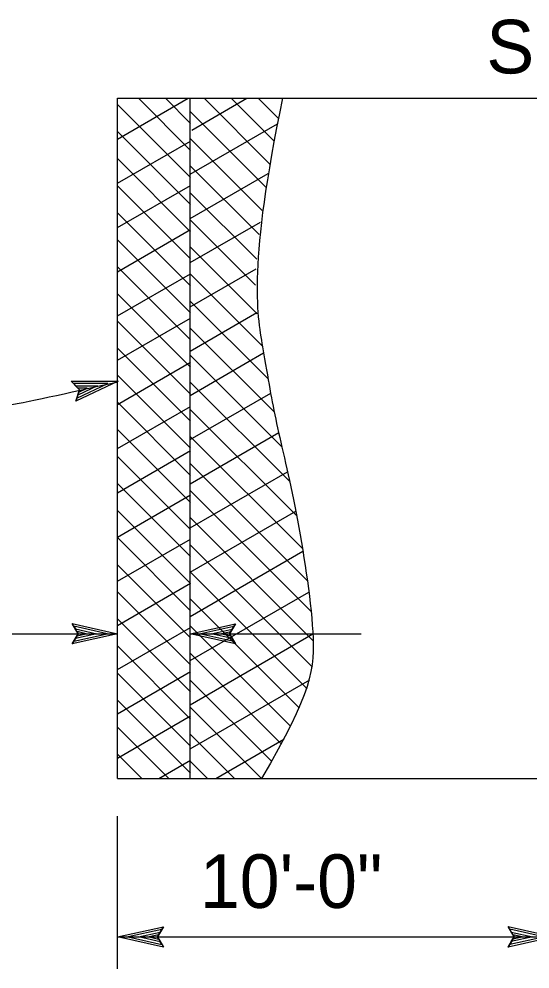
# Model space of a CAD drawing. Extents: x -893 to 867, y -474 to 712.
# Drawn here: x -655.3 to -588.6, y 261.9 to 385.9 of the extents above; entities that cross this region are included whole.
import ezdxf

# ---------------------------------------------------------------- set-up
doc = ezdxf.new("R2010")
doc.units = 0
for name, color, linetype in [('11 Undefined', 7, 'Continuous'), ('56 Stage 3 Anno', 7, 'Continuous'), ('57 Undefined', 7, 'Continuous'), ('60 Nongeo Data', 7, 'Continuous')]:
    doc.layers.add(name, color=color, linetype=linetype)

# ---------------------------------------------------------------- blocks, each defined once
blk = doc.blocks.new('AHT')
at = {"layer": '60 Nongeo Data'}
blk.add_lwpolyline([(-5.9055, 1.3189), (0, 0), (-5.9059, -1.3094), (-5.6957, -0.9602), (-1.3693, -0.0035), (-5.6968, 0.9693), (-5.4886, 0.6205), (-2.7193, 0.002), (-5.4858, -0.6114), (-5.2756, -0.2622), (-4.0791, 0.0031), (-5.2799, 0.2713), (-5.1181, 0), (-5.9059, -1.3094), (-5.1181, 0)], close=True, dxfattribs=at)

msp = doc.modelspace()

# ---------------------------------------------------------------- linework, layer by layer
at = {"layer": '11 Undefined'}
for p, q in [((-642.42, 370.24), (-633.19, 375.57)), ((-642.42, 374.77), (-632.88, 365.23)), ((-639.69, 375.57), (-632.88, 368.76)), ((-636.15, 375.57), (-632.88, 372.3)), ((-632.73, 371.43), (-625.55, 375.57)), ((-631.11, 375.57), (-622.53, 366.99)), ((-627.58, 375.57), (-621.98, 369.97)), ((-624.04, 375.57), (-621.4, 372.93)), ((-632.92, 373.84), (-623.05, 363.97)), ((-632.92, 365.65), (-621.54, 372.22)), ((-642.42, 371.23), (-632.88, 361.69)), ((-642.42, 364.47), (-632.88, 369.98)), ((-632.92, 370.31), (-623.52, 360.91)), ((-642.42, 367.7), (-632.88, 358.15)), ((-632.92, 366.77), (-623.93, 357.78)), ((-632.92, 359.88), (-622.75, 365.75)), ((-642.42, 358.69), (-632.88, 364.2)), ((-642.42, 364.16), (-632.88, 354.62)), ((-632.92, 363.24), (-624.24, 354.56)), ((-642.42, 360.63), (-632.88, 351.08)), ((-632.92, 359.7), (-624.39, 351.16)), ((-632.92, 354.11), (-623.73, 359.41)), ((-642.42, 352.92), (-632.88, 358.43)), ((-642.42, 357.09), (-632.88, 347.55)), ((-632.92, 356.16), (-624.19, 347.43)), ((-642.42, 353.56), (-632.88, 344.01)), ((-642.42, 347.15), (-632.88, 352.66)), ((-632.92, 348.33), (-624.32, 353.3)), ((-632.92, 352.63), (-623.5, 343.2)), ((-642.42, 350.02), (-632.88, 340.48)), ((-632.92, 349.09), (-622.75, 338.92)), ((-632.92, 342.56), (-624.21, 347.59)), ((-642.42, 341.37), (-632.88, 346.88)), ((-642.42, 346.48), (-632.88, 336.94)), ((-632.92, 345.56), (-621.94, 334.58)), ((-642.42, 342.95), (-632.88, 333.41)), ((-632.92, 336.78), (-623.34, 342.32)), ((-632.92, 342.02), (-620.96, 330.06)), ((-642.42, 335.6), (-632.88, 341.11)), ((-642.42, 339.41), (-632.88, 329.87)), ((-632.92, 338.49), (-619.94, 325.51)), ((-632.92, 331.01), (-622.42, 337.07)), ((-642.42, 335.88), (-632.88, 326.33)), ((-642.42, 329.83), (-632.88, 335.34)), ((-632.92, 334.95), (-619.05, 321.07)), ((-642.42, 332.34), (-632.88, 322.8)), ((-632.92, 325.24), (-621.37, 331.91)), ((-632.92, 331.42), (-618.28, 316.77)), ((-642.42, 324.05), (-632.88, 329.56)), ((-642.42, 328.81), (-632.88, 319.26)), ((-632.92, 327.88), (-617.64, 312.6)), ((-632.92, 319.46), (-620.22, 326.8)), ((-642.42, 325.27), (-632.88, 315.73)), ((-632.92, 324.34), (-617.15, 308.57)), ((-642.42, 318.28), (-632.88, 323.79)), ((-642.42, 321.74), (-632.88, 312.19)), ((-632.92, 313.69), (-619.15, 321.64)), ((-632.92, 320.81), (-616.85, 304.74)), ((-642.42, 318.2), (-632.88, 308.66)), ((-642.42, 312.51), (-632.88, 318.02)), ((-632.92, 317.27), (-616.94, 301.29)), ((-632.92, 307.92), (-618.22, 316.41)), ((-642.42, 314.66), (-632.88, 305.12)), ((-632.92, 313.74), (-617.65, 298.46)), ((-642.42, 306.73), (-632.88, 312.24)), ((-642.42, 311.13), (-632.88, 301.59)), ((-632.92, 302.14), (-617.44, 311.08)), ((-632.92, 310.2), (-618.66, 295.94)), ((-642.42, 307.59), (-632.88, 298.05)), ((-642.42, 300.96), (-632.88, 306.47)), ((-632.92, 306.67), (-619.81, 293.56)), ((-632.92, 296.37), (-616.9, 305.62)), ((-642.42, 304.06), (-632.88, 294.51)), ((-632.92, 303.13), (-621.05, 291.26)), ((-642.42, 295.19), (-632.88, 300.7)), ((-642.42, 300.52), (-632.88, 290.98)), ((-632.92, 290.6), (-617.29, 299.62)), ((-632.92, 299.6), (-622.32, 289)), ((-642.42, 296.99), (-632.88, 287.44)), ((-632.92, 296.06), (-623.62, 286.76)), ((-642.42, 289.41), (-632.88, 294.92)), ((-642.42, 293.45), (-635.73, 286.76)), ((-632.92, 292.52), (-627.16, 286.76)), ((-629.57, 286.76), (-620.7, 291.88)), ((-642.42, 289.92), (-639.26, 286.76)), ((-637.02, 286.76), (-632.88, 289.15)), ((-632.92, 288.99), (-630.69, 286.76))]:
    msp.add_line(p, q, dxfattribs=at)
msp.add_open_spline([(-620.86, 375.57), (-625.38, 353.97), (-623.12, 341.15), (-621.91, 333.75), (-619.09, 322.51), (-616.28, 304.56), (-616.98, 297.89), (-623.64, 286.76)], degree=3, dxfattribs=at)
at = {"layer": '56 Stage 3 Anno'}
msp.add_line((-632.92, 286.76), (-632.92, 375.57), dxfattribs=at)
at = {"layer": '60 Nongeo Data'}
for p, q in [((-642.42, 286.76), (-642.42, 375.57)), ((-642.42, 375.57), (-632.88, 375.57)), ((-642.42, 375.57), (-431.67, 375.57)), ((-648.48, 338.62), (-648.48, 338.62)), ((-642.33, 338.65), (-642.33, 338.65)), ((-647.88, 336.02), (-647.88, 336.02)), ((-676.66, 305.65), (-642.42, 305.65)), ((-632.92, 305.65), (-610.6, 305.65)), ((-642.42, 286.76), (-632.88, 286.76)), ((-642.42, 286.76), (-431.62, 286.75)), ((-642.42, 261.87), (-642.42, 281.82)), ((-636.42, 267.39), (-636.42, 267.39)), ((-591.42, 267.4), (-591.42, 267.4)), ((-642.42, 266.06), (-585.42, 266.06)), ((-642.42, 266.06), (-642.42, 266.06)), ((-636.42, 264.72), (-636.42, 264.72)), ((-591.42, 264.73), (-591.42, 264.73))]:
    msp.add_line(p, q, dxfattribs=at)
for points in [[(-648.48, 338.62), (-642.33, 338.65), (-647.88, 336.02), (-647.75, 336.41), (-643.68, 338.34), (-648.19, 338.32), (-647.9, 338.02), (-645.02, 338.04), (-647.62, 336.8), (-647.49, 337.2), (-646.37, 337.73), (-647.62, 337.72), (-647.4, 337.49), (-647.88, 336.02), (-647.4, 337.49)], [(-636.42, 264.72), (-642.42, 266.06), (-636.42, 267.39), (-636.63, 267.03), (-641.03, 266.06), (-636.63, 265.07), (-636.85, 265.43), (-639.66, 266.06), (-636.85, 266.68), (-637.06, 266.32), (-638.28, 266.06), (-637.06, 265.78), (-637.22, 266.06), (-636.42, 267.39), (-637.22, 266.06)], [(-591.42, 267.4), (-585.42, 266.06), (-591.42, 264.73), (-591.21, 265.09), (-586.81, 266.06), (-591.21, 267.05), (-591, 266.69), (-588.18, 266.06), (-591, 265.44), (-590.78, 265.8), (-589.57, 266.07), (-590.79, 266.34), (-590.62, 266.06), (-591.42, 264.73), (-590.62, 266.06)]]:
    msp.add_lwpolyline(points, close=True, dxfattribs=at)
msp.add_open_spline([(-670.81, 341.73), (-662.54, 343.02), (-659.78, 341.24), (-664.43, 335.44), (-659.1, 334.66), (-649.34, 337.04), (-642.52, 338.5)], degree=3, dxfattribs=at)

# ---------------------------------------------------------------- block references
at = {"layer": '56 Stage 3 Anno'}
msp.add_blockref('AHT', (-642.42, 305.65), dxfattribs=at)
at = {"layer": '56 Stage 3 Anno', "rotation": 180}
msp.add_blockref('AHT', (-632.92, 305.65), dxfattribs=at)

# ---------------------------------------------------------------- texts
at = {"layer": '57 Undefined'}
for s, p in [('SEE NOTE 8', (-594.25, 378.82)), ('10\'-0"', (-631.67, 269.84))]:
    msp.add_text(s, height=7, dxfattribs=at).set_placement(p)

doc.saveas('drawing.dxf')
